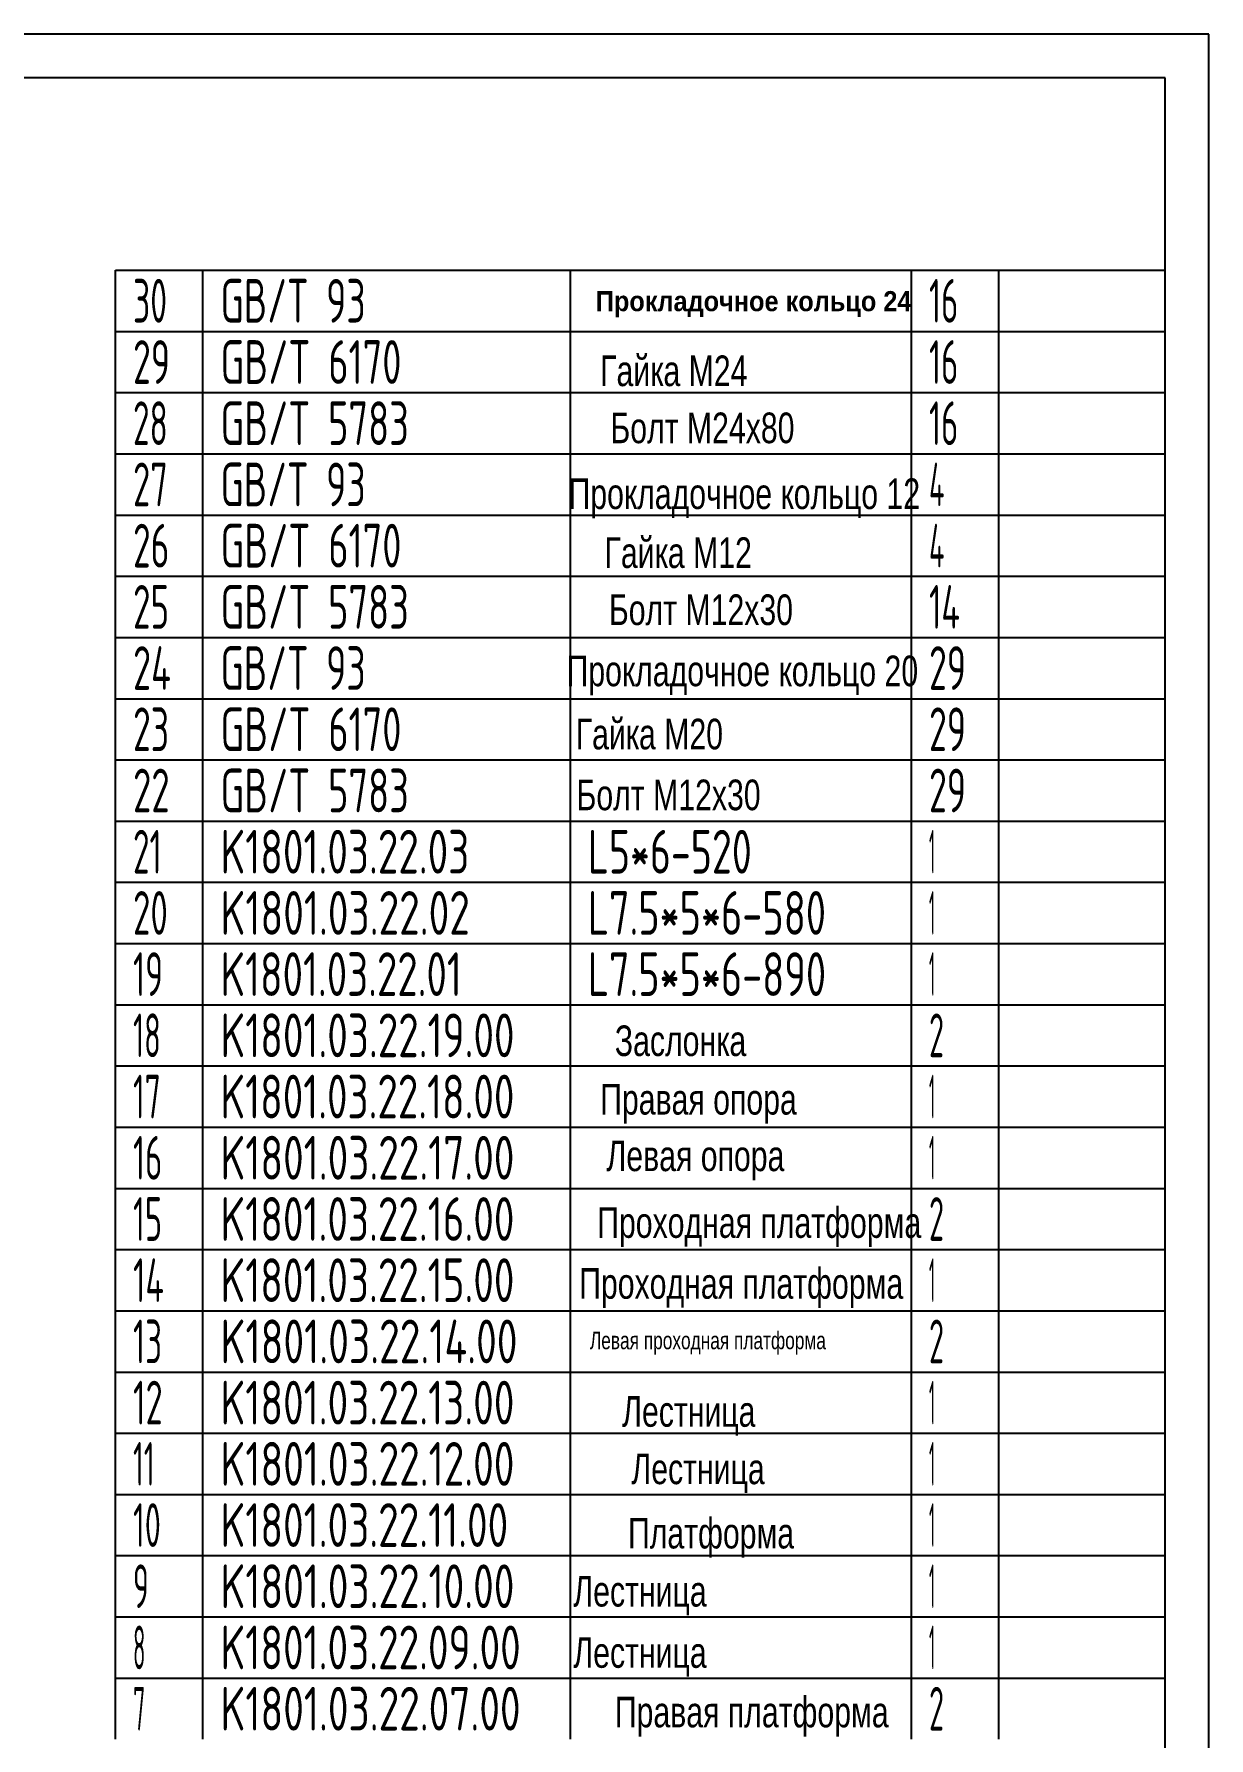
# Model space of a CAD drawing. Header units: millimetres. Extents: x 0 to 42000, y -1158 to 29700.
# Drawn here: x 28569 to 42000, y 10216 to 29700 of the extents above; entities that cross this region are included whole.
import ezdxf
from ezdxf.enums import TextEntityAlignment as Align

# ---------------------------------------------------------------- set-up
doc = ezdxf.new("R2010")
doc.units = ezdxf.units.MM
doc.header["$LTSCALE"] = 1000
doc.linetypes.add('F', pattern=[0.75, 0.5, -0.25])
for name, color, linetype in [('01', 7, 'Continuous'), ('02', 1, 'Continuous'), ('04', 2, 'F'), ('11', 3, 'Continuous')]:
    doc.layers.add(name, color=color, linetype=linetype)
doc.styles.get("Standard").update_dxf_attribs({"font": 'isocp', "width": 0.707, "bigfont": 'intecad.shx'})

# ---------------------------------------------------------------- blocks, each defined once
blk = doc.blocks.new('*U168')
at = {"layer": '01'}
for points in [[(415, 292), (25, 292)], [(415, 5), (415, 292)]]:
    blk.add_lwpolyline(points, dxfattribs=at)
at = {"layer": '02'}
for points in [[(420, 297), (0, 297)], [(420, 0), (420, 297)]]:
    blk.add_lwpolyline(points, dxfattribs=at)
blk = doc.blocks.new('*U177')
at = {"layer": '01'}
for p, q in [((0, -700), (0, 0)), ((12000, -700), (12000, 0))]:
    blk.add_line(p, q, dxfattribs=at)
at = {"layer": '02'}
for p, q in [((0, 0), (1000, 0)), ((1000, -700), (1000, 0)), ((1000, 0), (5200, 0)), ((5200, -700), (5200, 0)), ((5200, 0), (9100, 0)), ((9100, -700), (9100, 0)), ((9100, 0), (10100, 0)), ((10100, -700), (10100, 0)), ((10100, 0), (12000, 0))]:
    blk.add_line(p, q, dxfattribs=at)
blk = doc.blocks.new('*U178')
at = {"layer": '01'}
for p, q in [((0, -700), (0, 0)), ((12000, -700), (12000, 0))]:
    blk.add_line(p, q, dxfattribs=at)
at = {"layer": '02'}
for p, q in [((0, 0), (1000, 0)), ((1000, -700), (1000, 0)), ((1000, 0), (5200, 0)), ((5200, -700), (5200, 0)), ((5200, 0), (9100, 0)), ((9100, -700), (9100, 0)), ((9100, 0), (10100, 0)), ((10100, -700), (10100, 0)), ((10100, 0), (12000, 0))]:
    blk.add_line(p, q, dxfattribs=at)
blk = doc.blocks.new('*U179')
at = {"layer": '01'}
for p, q in [((0, -700), (0, 0)), ((12000, -700), (12000, 0))]:
    blk.add_line(p, q, dxfattribs=at)
at = {"layer": '02'}
for p, q in [((0, 0), (1000, 0)), ((1000, -700), (1000, 0)), ((1000, 0), (5200, 0)), ((5200, -700), (5200, 0)), ((5200, 0), (9100, 0)), ((9100, -700), (9100, 0)), ((9100, 0), (10100, 0)), ((10100, -700), (10100, 0)), ((10100, 0), (12000, 0))]:
    blk.add_line(p, q, dxfattribs=at)
blk = doc.blocks.new('*U180')
at = {"layer": '01'}
for p, q in [((0, -700), (0, 0)), ((12000, -700), (12000, 0))]:
    blk.add_line(p, q, dxfattribs=at)
at = {"layer": '02'}
for p, q in [((0, 0), (1000, 0)), ((1000, -700), (1000, 0)), ((1000, 0), (5200, 0)), ((5200, -700), (5200, 0)), ((5200, 0), (9100, 0)), ((9100, -700), (9100, 0)), ((9100, 0), (10100, 0)), ((10100, -700), (10100, 0)), ((10100, 0), (12000, 0))]:
    blk.add_line(p, q, dxfattribs=at)
blk = doc.blocks.new('*U181')
at = {"layer": '01'}
for p, q in [((0, -700), (0, 0)), ((12000, -700), (12000, 0))]:
    blk.add_line(p, q, dxfattribs=at)
at = {"layer": '02'}
for p, q in [((0, 0), (1000, 0)), ((1000, -700), (1000, 0)), ((1000, 0), (5200, 0)), ((5200, -700), (5200, 0)), ((5200, 0), (9100, 0)), ((9100, -700), (9100, 0)), ((9100, 0), (10100, 0)), ((10100, -700), (10100, 0)), ((10100, 0), (12000, 0))]:
    blk.add_line(p, q, dxfattribs=at)
blk = doc.blocks.new('*U182')
at = {"layer": '01'}
for p, q in [((0, -700), (0, 0)), ((12000, -700), (12000, 0))]:
    blk.add_line(p, q, dxfattribs=at)
at = {"layer": '02'}
for p, q in [((0, 0), (1000, 0)), ((1000, -700), (1000, 0)), ((1000, 0), (5200, 0)), ((5200, -700), (5200, 0)), ((5200, 0), (9100, 0)), ((9100, -700), (9100, 0)), ((9100, 0), (10100, 0)), ((10100, -700), (10100, 0)), ((10100, 0), (12000, 0))]:
    blk.add_line(p, q, dxfattribs=at)
blk = doc.blocks.new('*U183')
at = {"layer": '01'}
for p, q in [((0, -700), (0, 0)), ((12000, -700), (12000, 0))]:
    blk.add_line(p, q, dxfattribs=at)
at = {"layer": '02'}
for p, q in [((0, 0), (1000, 0)), ((1000, -700), (1000, 0)), ((1000, 0), (5200, 0)), ((5200, -700), (5200, 0)), ((5200, 0), (9100, 0)), ((9100, -700), (9100, 0)), ((9100, 0), (10100, 0)), ((10100, -700), (10100, 0)), ((10100, 0), (12000, 0))]:
    blk.add_line(p, q, dxfattribs=at)
blk = doc.blocks.new('*U184')
at = {"layer": '01'}
for p, q in [((0, -700), (0, 0)), ((12000, -700), (12000, 0))]:
    blk.add_line(p, q, dxfattribs=at)
at = {"layer": '02'}
for p, q in [((0, 0), (1000, 0)), ((1000, -700), (1000, 0)), ((1000, 0), (5200, 0)), ((5200, -700), (5200, 0)), ((5200, 0), (9100, 0)), ((9100, -700), (9100, 0)), ((9100, 0), (10100, 0)), ((10100, -700), (10100, 0)), ((10100, 0), (12000, 0))]:
    blk.add_line(p, q, dxfattribs=at)
blk = doc.blocks.new('*U185')
at = {"layer": '01'}
for p, q in [((0, -700), (0, 0)), ((12000, -700), (12000, 0))]:
    blk.add_line(p, q, dxfattribs=at)
at = {"layer": '02'}
for p, q in [((0, 0), (1000, 0)), ((1000, -700), (1000, 0)), ((1000, 0), (5200, 0)), ((5200, -700), (5200, 0)), ((5200, 0), (9100, 0)), ((9100, -700), (9100, 0)), ((9100, 0), (10100, 0)), ((10100, -700), (10100, 0)), ((10100, 0), (12000, 0))]:
    blk.add_line(p, q, dxfattribs=at)
blk = doc.blocks.new('*U186')
at = {"layer": '01'}
for p, q in [((0, -700), (0, 0)), ((12000, -700), (12000, 0))]:
    blk.add_line(p, q, dxfattribs=at)
at = {"layer": '02'}
for p, q in [((0, 0), (1000, 0)), ((1000, -700), (1000, 0)), ((1000, 0), (5200, 0)), ((5200, -700), (5200, 0)), ((5200, 0), (9100, 0)), ((9100, -700), (9100, 0)), ((9100, 0), (10100, 0)), ((10100, -700), (10100, 0)), ((10100, 0), (12000, 0))]:
    blk.add_line(p, q, dxfattribs=at)
blk = doc.blocks.new('*U187')
at = {"layer": '01'}
for p, q in [((0, -700), (0, 0)), ((12000, -700), (12000, 0))]:
    blk.add_line(p, q, dxfattribs=at)
at = {"layer": '02'}
for p, q in [((0, 0), (1000, 0)), ((1000, -700), (1000, 0)), ((1000, 0), (5200, 0)), ((5200, -700), (5200, 0)), ((5200, 0), (9100, 0)), ((9100, -700), (9100, 0)), ((9100, 0), (10100, 0)), ((10100, -700), (10100, 0)), ((10100, 0), (12000, 0))]:
    blk.add_line(p, q, dxfattribs=at)
blk = doc.blocks.new('*U188')
at = {"layer": '01'}
for p, q in [((0, -700), (0, 0)), ((12000, -700), (12000, 0))]:
    blk.add_line(p, q, dxfattribs=at)
at = {"layer": '02'}
for p, q in [((0, 0), (1000, 0)), ((1000, -700), (1000, 0)), ((1000, 0), (5200, 0)), ((5200, -700), (5200, 0)), ((5200, 0), (9100, 0)), ((9100, -700), (9100, 0)), ((9100, 0), (10100, 0)), ((10100, -700), (10100, 0)), ((10100, 0), (12000, 0))]:
    blk.add_line(p, q, dxfattribs=at)
blk = doc.blocks.new('*U189')
at = {"layer": '01'}
for p, q in [((0, -700), (0, 0)), ((12000, -700), (12000, 0))]:
    blk.add_line(p, q, dxfattribs=at)
at = {"layer": '02'}
for p, q in [((0, 0), (1000, 0)), ((1000, -700), (1000, 0)), ((1000, 0), (5200, 0)), ((5200, -700), (5200, 0)), ((5200, 0), (9100, 0)), ((9100, -700), (9100, 0)), ((9100, 0), (10100, 0)), ((10100, -700), (10100, 0)), ((10100, 0), (12000, 0))]:
    blk.add_line(p, q, dxfattribs=at)
blk = doc.blocks.new('*U190')
at = {"layer": '01'}
for p, q in [((0, -700), (0, 0)), ((12000, -700), (12000, 0))]:
    blk.add_line(p, q, dxfattribs=at)
at = {"layer": '02'}
for p, q in [((0, 0), (1000, 0)), ((1000, -700), (1000, 0)), ((1000, 0), (5200, 0)), ((5200, -700), (5200, 0)), ((5200, 0), (9100, 0)), ((9100, -700), (9100, 0)), ((9100, 0), (10100, 0)), ((10100, -700), (10100, 0)), ((10100, 0), (12000, 0))]:
    blk.add_line(p, q, dxfattribs=at)
blk = doc.blocks.new('*U191')
at = {"layer": '01'}
for p, q in [((0, -700), (0, 0)), ((12000, -700), (12000, 0))]:
    blk.add_line(p, q, dxfattribs=at)
at = {"layer": '02'}
for p, q in [((0, 0), (1000, 0)), ((1000, -700), (1000, 0)), ((1000, 0), (5200, 0)), ((5200, -700), (5200, 0)), ((5200, 0), (9100, 0)), ((9100, -700), (9100, 0)), ((9100, 0), (10100, 0)), ((10100, -700), (10100, 0)), ((10100, 0), (12000, 0))]:
    blk.add_line(p, q, dxfattribs=at)
blk = doc.blocks.new('*U192')
at = {"layer": '01'}
for p, q in [((0, -700), (0, 0)), ((12000, -700), (12000, 0))]:
    blk.add_line(p, q, dxfattribs=at)
at = {"layer": '02'}
for p, q in [((0, 0), (1000, 0)), ((1000, -700), (1000, 0)), ((1000, 0), (5200, 0)), ((5200, -700), (5200, 0)), ((5200, 0), (9100, 0)), ((9100, -700), (9100, 0)), ((9100, 0), (10100, 0)), ((10100, -700), (10100, 0)), ((10100, 0), (12000, 0))]:
    blk.add_line(p, q, dxfattribs=at)
blk = doc.blocks.new('*U193')
at = {"layer": '01'}
for p, q in [((0, -700), (0, 0)), ((12000, -700), (12000, 0))]:
    blk.add_line(p, q, dxfattribs=at)
at = {"layer": '02'}
for p, q in [((0, 0), (1000, 0)), ((1000, -700), (1000, 0)), ((1000, 0), (5200, 0)), ((5200, -700), (5200, 0)), ((5200, 0), (9100, 0)), ((9100, -700), (9100, 0)), ((9100, 0), (10100, 0)), ((10100, -700), (10100, 0)), ((10100, 0), (12000, 0))]:
    blk.add_line(p, q, dxfattribs=at)
blk = doc.blocks.new('*U194')
at = {"layer": '01'}
for p, q in [((0, -700), (0, 0)), ((12000, -700), (12000, 0))]:
    blk.add_line(p, q, dxfattribs=at)
at = {"layer": '02'}
for p, q in [((0, 0), (1000, 0)), ((1000, -700), (1000, 0)), ((1000, 0), (5200, 0)), ((5200, -700), (5200, 0)), ((5200, 0), (9100, 0)), ((9100, -700), (9100, 0)), ((9100, 0), (10100, 0)), ((10100, -700), (10100, 0)), ((10100, 0), (12000, 0))]:
    blk.add_line(p, q, dxfattribs=at)
blk = doc.blocks.new('*U195')
at = {"layer": '01'}
for p, q in [((0, -700), (0, 0)), ((12000, -700), (12000, 0))]:
    blk.add_line(p, q, dxfattribs=at)
at = {"layer": '02'}
for p, q in [((0, 0), (1000, 0)), ((1000, -700), (1000, 0)), ((1000, 0), (5200, 0)), ((5200, -700), (5200, 0)), ((5200, 0), (9100, 0)), ((9100, -700), (9100, 0)), ((9100, 0), (10100, 0)), ((10100, -700), (10100, 0)), ((10100, 0), (12000, 0))]:
    blk.add_line(p, q, dxfattribs=at)
blk = doc.blocks.new('*U196')
at = {"layer": '01'}
for p, q in [((0, -700), (0, 0)), ((12000, -700), (12000, 0))]:
    blk.add_line(p, q, dxfattribs=at)
at = {"layer": '02'}
for p, q in [((0, 0), (1000, 0)), ((1000, -700), (1000, 0)), ((1000, 0), (5200, 0)), ((5200, -700), (5200, 0)), ((5200, 0), (9100, 0)), ((9100, -700), (9100, 0)), ((9100, 0), (10100, 0)), ((10100, -700), (10100, 0)), ((10100, 0), (12000, 0))]:
    blk.add_line(p, q, dxfattribs=at)
blk = doc.blocks.new('*U197')
at = {"layer": '01'}
for p, q in [((0, -700), (0, 0)), ((12000, -700), (12000, 0))]:
    blk.add_line(p, q, dxfattribs=at)
at = {"layer": '02'}
for p, q in [((0, 0), (1000, 0)), ((1000, -700), (1000, 0)), ((1000, 0), (5200, 0)), ((5200, -700), (5200, 0)), ((5200, 0), (9100, 0)), ((9100, -700), (9100, 0)), ((9100, 0), (10100, 0)), ((10100, -700), (10100, 0)), ((10100, 0), (12000, 0))]:
    blk.add_line(p, q, dxfattribs=at)
blk = doc.blocks.new('*U198')
at = {"layer": '01'}
for p, q in [((0, -700), (0, 0)), ((12000, -700), (12000, 0))]:
    blk.add_line(p, q, dxfattribs=at)
at = {"layer": '02'}
for p, q in [((0, 0), (1000, 0)), ((1000, -700), (1000, 0)), ((1000, 0), (5200, 0)), ((5200, -700), (5200, 0)), ((5200, 0), (9100, 0)), ((9100, -700), (9100, 0)), ((9100, 0), (10100, 0)), ((10100, -700), (10100, 0)), ((10100, 0), (12000, 0))]:
    blk.add_line(p, q, dxfattribs=at)
blk = doc.blocks.new('*U199')
at = {"layer": '01'}
for p, q in [((0, -700), (0, 0)), ((12000, -700), (12000, 0))]:
    blk.add_line(p, q, dxfattribs=at)
at = {"layer": '02'}
for p, q in [((0, 0), (1000, 0)), ((1000, -700), (1000, 0)), ((1000, 0), (5200, 0)), ((5200, -700), (5200, 0)), ((5200, 0), (9100, 0)), ((9100, -700), (9100, 0)), ((9100, 0), (10100, 0)), ((10100, -700), (10100, 0)), ((10100, 0), (12000, 0))]:
    blk.add_line(p, q, dxfattribs=at)
blk = doc.blocks.new('*U200')
at = {"layer": '01'}
for p, q in [((0, -700), (0, 0)), ((0, 0), (1000, 0)), ((1000, 0), (5200, 0)), ((5200, 0), (9100, 0)), ((9100, 0), (10100, 0)), ((10100, 0), (12000, 0)), ((12000, -700), (12000, 0))]:
    blk.add_line(p, q, dxfattribs=at)
at = {"layer": '02'}
for p, q in [((1000, -700), (1000, 0)), ((5200, -700), (5200, 0)), ((9100, -700), (9100, 0)), ((10100, -700), (10100, 0))]:
    blk.add_line(p, q, dxfattribs=at)

msp = doc.modelspace()

# ---------------------------------------------------------------- block references
at = {"layer": '04', "xscale": 100, "yscale": 100, "zscale": 100}
msp.add_blockref('*U168', (0, 0), dxfattribs=at)
at = {"layer": '04'}
for name, p in [('*U200', (29500, 27000)), ('*U199', (29500, 26300)), ('*U198', (29500, 25600)), ('*U197', (29500, 24900)), ('*U196', (29500, 24200)), ('*U195', (29500, 23500)), ('*U194', (29500, 22800)), ('*U193', (29500, 22100)), ('*U192', (29500, 21400)), ('*U191', (29500, 20700)), ('*U190', (29500, 20000)), ('*U189', (29500, 19300)), ('*U188', (29500, 18600)), ('*U187', (29500, 17900)), ('*U186', (29500, 17200)), ('*U185', (29500, 16500)), ('*U184', (29500, 15800)), ('*U183', (29500, 15100)), ('*U182', (29500, 14400)), ('*U181', (29500, 13700)), ('*U180', (29500, 13000)), ('*U179', (29500, 12300)), ('*U178', (29500, 11600)), ('*U177', (29500, 10900))]:
    msp.add_blockref(name, p, dxfattribs=at)

# ---------------------------------------------------------------- texts
at = {"layer": '04', "attachment_point": 1}
for s, insert, char_height in [('{\\fArial|b1|i0|c204|p34;\\W0.9;\\C3;Прокладочное кольцо 24}', (34989.815, 26760.751), 230), ('{\\fArial|b0|i0|c204|p34;\\C3;Гайка М24}', (35040.061, 26024.453), 350), ('{\\fArial|b0|i0|c204|p34;\\C3;Болт М24х80}', (35157.3, 25371.825), 350), ('{\\fArial|b0|i0|c204|p34;\\C3;Прокладочное кольцо 12}', (34679.086, 24618.792), 350), ('{\\fArial|b0|i0|c204|p34;\\C3;Гайка М12}', (35090.345, 23944.676), 350), ('{\\fArial|b0|i0|c204|p34;\\C3;Болт М12х30}', (35140.59, 23292.048), 350), ('{\\fArial|b0|i0|c204|p34;\\C3;Прокладочное кольцо 20}', (34656.666, 22592.651), 350), ('{\\fArial|b0|i0|c204|p34;\\C3;Гайка М20}', (34760.867, 21870.806), 350), ('{\\fArial|b0|i0|c204|p34;\\C3;Болт М12х30}', (34770.289, 21174.739), 350), ('{\\fArial|b0|i0|c204|p34;\\C3;Заслонка}', (35208.118, 18363.408), 350), ('{\\fArial|b0|i0|c204|p34;\\C3;Правая опора}', (35040.633, 17694.046), 350), ('{\\fArial|b0|i0|c204|p34;\\C3;Левая опора}', (35112.606, 17047.511), 350), ('{\\fArial|b0|i0|c204|p34;\\C3;Проходная платформа}', (35006.971, 16284.446), 350), ('{\\fArial|b0|i0|c204|p34;\\C3;Проходная платформа}', (34801.097, 15588.269), 350), ('{\\fArial|b0|i0|c204|p34;\\C3;Левая проходная платформа}', (34923.381, 14860.612), 200), ('{\\fArial|b0|i0|c204|p34;\\C3;Лестница}', (35291.848, 14124.313), 350), ('{\\fArial|b0|i0|c204|p34;\\C3;Лестница}', (35397.297, 13467.877), 350), ('{\\fArial|b0|i0|c204|p34;\\C3;Платформа}', (35358.829, 12732.589), 350), ('{\\fArial|b0|i0|c204|p34;\\C3;Лестница}', (34733.529, 12067.877), 350), ('{\\fArial|b0|i0|c204|p34;\\C3;Лестница}', (34733.529, 11367.877), 350), ('{\\fArial|b0|i0|c204|p34;\\C3;Правая платформа}', (35208.347, 10687.123), 350)]:
    msp.add_mtext(s, dxfattribs=dict(at, insert=insert, char_height=char_height))
at = {"layer": '11'}
for s, width, p, p2 in [('30', 0.622213, (29700, 26400), (30089.128, 26400)), ('GB/T 93', 0.692517, (30700, 26400), (32360.281, 26400)), ('16', 0.610556, (38800, 26400), (39135.686, 26400)), ('29', 0.640341, (29700, 25700), (30123.135, 25700)), ('GB/T 6170', 0.69533, (30700, 25700), (32768.881, 25700)), ('16', 0.610556, (38800, 25700), (39135.686, 25700)), ('28', 0.636523, (29700, 25000), (30097.827, 25000)), ('GB/T 5783', 0.695784, (30700, 25000), (32853.946, 25000)), ('16', 0.610556, (38800, 25000), (39135.686, 25000)), ('27', 0.636523, (29700, 24300), (30097.827, 24300)), ('GB/T 93', 0.692517, (30700, 24300), (32360.281, 24300)), ('4', 0.543846, (38800, 24300), (38976.75, 24300)), ('26', 0.639213, (29700, 23600), (30115.362, 23600)), ('GB/T 6170', 0.69533, (30700, 23600), (32768.881, 23600)), ('4', 0.543846, (38800, 23600), (38976.75, 23600)), ('25', 0.638783, (29700, 22900), (30112.469, 22900)), ('GB/T 5783', 0.695784, (30700, 22900), (32853.946, 22900)), ('14', 0.614783, (38800, 22900), (39153.5, 22900)), ('24', 0.641743, (29700, 22200), (30133.177, 22200)), ('GB/T 93', 0.692517, (30700, 22200), (32360.281, 22200)), ('29', 0.640341, (38800, 22200), (39223.135, 22200)), ('23', 0.638783, (29700, 21500), (30112.469, 21500)), ('GB/T 6170', 0.69533, (30700, 21500), (32768.881, 21500)), ('29', 0.640341, (38800, 21500), (39223.135, 21500)), ('22', 0.639754, (29700, 20800), (30119.058, 20800)), ('GB/T 5783', 0.695784, (30700, 20800), (32853.946, 20800)), ('29', 0.640341, (38800, 20800), (39223.135, 20800)), ('21', 0.623098, (29700, 20100), (30027.127, 20100)), ('K1801.03.22.03', 0.694061, (30700, 20100), (33544.41, 20100)), ('L5*6-520', 0.687544, (34900, 20100), (36773.828, 20100)), ('1', 0.404, (38800, 20100), (38870.7, 20100)), ('20', 0.636567, (29700, 19400), (30098.105, 19400)), ('K1801.03.22.02', 0.694091, (30700, 19400), (33550.998, 19400)), ('L7.5*5*6-580', 0.693492, (34900, 19400), (37622.228, 19400)), ('1', 0.404, (38800, 19400), (38870.7, 19400)), ('19', 0.612447, (29700, 18700), (30043.458, 18700)), ('K1801.03.22.01', 0.693669, (30700, 18700), (33459.067, 18700)), ('L7.5*5*6-890', 0.693498, (34900, 18700), (37623.464, 18700)), ('1', 0.404, (38800, 18700), (38870.7, 18700)), ('18', 0.606, (29700, 18000), (30018.15, 18000)), ('K1801.03.22.19.00', 0.696021, (30700, 18000), (34061.531, 18000)), ('2', 0.562593, (38800, 18000), (38971.608, 18000)), ('17', 0.606, (29700, 17300), (30018.15, 17300)), ('K1801.03.22.18.00', 0.696017, (30700, 17300), (34060.296, 17300)), ('1', 0.404, (38800, 17300), (38870.7, 17300)), ('16', 0.610556, (29700, 16600), (30035.686, 16600)), ('K1801.03.22.17.00', 0.696017, (30700, 16600), (34060.296, 16600)), ('1', 0.404, (38800, 16600), (38870.7, 16600)), ('15', 0.609833, (29700, 15900), (30032.792, 15900)), ('K1801.03.22.16.00', 0.696017, (30700, 15900), (34060.296, 15900)), ('2', 0.562593, (38800, 15900), (38971.608, 15900)), ('14', 0.614783, (29700, 15200), (30053.5, 15200)), ('K1801.03.22.15.00', 0.696017, (30700, 15200), (34060.296, 15200)), ('1', 0.404, (38800, 15200), (38870.7, 15200)), ('13', 0.609833, (29700, 14500), (30032.792, 14500)), ('K1801.03.22.14.00', 0.69613, (30700, 14500), (34095.646, 14500)), ('2', 0.562593, (38800, 14500), (38971.608, 14500)), ('12', 0.611465, (29700, 13800), (30039.381, 13800)), ('K1801.03.22.13.00', 0.696017, (30700, 13800), (34060.296, 13800)), ('1', 0.404, (38800, 13800), (38870.7, 13800)), ('11', 0.582235, (29700, 13100), (29947.45, 13100)), ('K1801.03.22.12.00', 0.696017, (30700, 13100), (34060.296, 13100)), ('1', 0.404, (38800, 13100), (38870.7, 13100)), ('10', 0.606076, (29700, 12400), (30018.428, 12400)), ('K1801.03.22.11.00', 0.695785, (30700, 12400), (33989.596, 12400)), ('1', 0.404, (38800, 12400), (38870.7, 12400)), ('9', 0.579528, (29700, 11700), (29880.115, 11700)), ('K1801.03.22.10.00', 0.696017, (30700, 11700), (34060.296, 11700)), ('1', 0.404, (38800, 11700), (38870.7, 11700)), ('8', 0.514182, (29700, 11000), (29841.4, 11000)), ('K1801.03.22.09.00', 0.696244, (30700, 11000), (34132.231, 11000)), ('1', 0.404, (38800, 11000), (38870.7, 11000)), ('7', 0.514182, (29700, 10300), (29841.4, 10300)), ('K1801.03.22.07.00', 0.69624, (30700, 10300), (34130.996, 10300)), ('2', 0.562593, (38800, 10300), (38971.608, 10300))]:
    msp.add_text(s, height=500, dxfattribs=dict(at, width=width)).set_placement(p, p2, align=Align.FIT)

doc.saveas('drawing.dxf')
